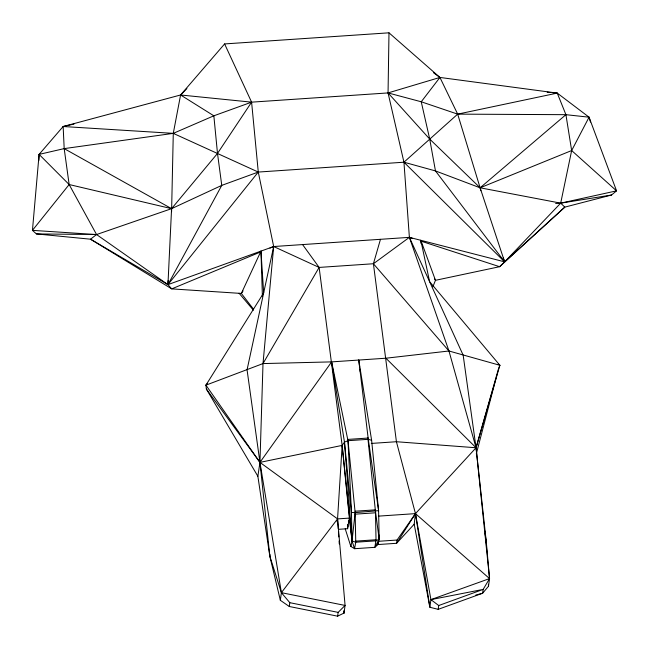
<?xml version="1.0" encoding="UTF-8"?>
<svg xmlns="http://www.w3.org/2000/svg" width="649" height="649" viewBox="0 0 649 649"><rect width="100%" height="100%" fill="white"/><g stroke="black" fill="none" stroke-linecap="round" stroke-linejoin="round"><path stroke-width="0.97" d="M171.587 211.671L173.283 133.361L180.592 94.981L224.603 43.929L388.986 32.815L388.053 92.921L403.946 162.209L409.381 237.356L448.962 350.995L476.05 447.761L486.255 541.615L489.549 578.592L488.486 586.274L482.629 593.235L438.189 609.346L429.865 607.261L414.192 524.205L415.465 513.627L396.425 441.726L373.41 263.745L380.476 239.311M302.572 244.576L319.13 267.42L342.145 445.401L337.561 518.9L345.073 605.436L344.019 613.062L337.626 616.185L289.276 606.499L280.336 600.301L269.838 556.25L269.879 554.23M253.499 309.2L241.347 293.445L171.725 288.878L167.945 284.627L90.519 239.197L36.385 233.916L32.45 230.354L39.102 154.389L63.148 126.514L180.592 94.981L251.601 102.153L388.053 92.921L439.925 77.442L557.248 93.099L589.065 117.193L616.55 190.847L611.545 195.016L564.825 207.12L504.638 261.855L409.381 237.356L273.675 246.531L263.007 363.578L259.949 462.38L257.872 476.277L269.838 556.25L281.39 592.675L289.803 602.686L338.145 612.372L345.073 605.436L281.39 592.675L259.949 462.38L247.058 369.808L273.675 246.531L258.278 172.058L251.601 102.153L224.603 43.929M38.899 160.425L39.102 154.389L64.186 148.613L173.283 133.361L213.846 115.806L251.601 102.153L217.496 153.432L171.579 208.662L96.563 234.549L90.519 239.197L171.725 288.878L261.515 251.585M168.083 280.628L167.945 284.627L273.675 246.531L319.13 267.42L373.41 263.745L409.381 237.356L412.261 238.297M611.545 195.016L560.687 203.153L480.114 187.796L435.471 170.922L403.946 162.209L258.278 172.058L221.763 185.379L171.579 208.662L167.945 284.627L96.563 234.549L69.151 184.535L39.102 154.389M171.409 210.657L171.579 208.662L64.186 148.613L63.148 126.514L74.002 124.089M345.219 528.821L350.825 546.385L354.557 548.705L374.846 547.334L377.961 544.552L379.17 539.116L378.594 510.658L371.617 440.29L368.291 439.324L348.002 440.695L355.157 512.613L352.034 540.942L351.458 512.491L348.002 440.695L331.631 361.882L263.007 363.578L205.928 385.157L206.366 389.035L257.872 476.277M280.336 600.301L281.39 592.675L337.561 518.9L349.373 518.097L352.034 540.95L354.557 548.705L355.757 542.215L355.157 512.613L351.458 512.491L344.473 442.131L331.631 361.882L385.912 358.216L448.962 350.995L499.868 365.282L476.05 447.761L489.549 578.592L483.156 589.406L482.629 593.235L475.79 595.052M289.276 606.499L289.803 602.686M337.626 616.185L338.145 612.372M397.058 540.041L396.612 543.294L377.961 544.552L378.416 541.298L397.058 540.041L415.465 513.627L476.05 447.761L498.343 369.289L476.317 453.862M414.192 524.205L396.612 543.294L415.465 513.627L430.92 599.627L429.865 607.261L415.465 513.627L378.513 516.125M438.189 609.346L438.716 605.525L430.92 599.627L489.549 578.592L415.465 513.627M337.082 521.788L337.561 518.9L259.949 462.38L206.366 389.035M338.746 529.308L347.604 528.708L349.373 518.097L342.145 445.401L344.473 442.131L348.002 440.695M555.649 203.502L560.687 203.153L616.55 190.847L571.655 150.544L565.92 114.678L557.248 93.099L457.675 114.135L403.946 162.209L504.638 261.855L560.687 203.153L571.655 150.544L589.065 117.193L565.92 114.678L457.675 114.135L421.242 101.779L388.053 92.921L429.711 139.081L480.114 187.796L504.638 261.855L499.6 266.707L435.479 280.311L432.851 286.817M347.604 528.708L347.507 524.311M498.651 368.486L499.868 365.282L429.606 281.666L420.828 240.3L420.925 243.334M269.838 556.25L259.949 462.38L205.928 385.157L263.664 292.894L260.963 251.114L241.347 293.445L243.051 290.971M263.007 363.578L319.13 267.42M331.631 361.882L259.949 462.38L342.145 445.401L352.034 540.95L350.825 546.385L350.557 544.43M64.186 148.613L69.151 184.535L32.45 230.354L96.563 234.549L36.385 233.916M205.928 385.157L207.274 383.673M186.912 88.548L180.592 94.981L213.846 115.806L217.496 153.432L221.763 185.379L167.945 284.627L258.278 172.058L173.283 133.361L63.148 126.514M565.92 114.678L480.114 187.796L480.836 190.717M269.935 248.088L273.675 246.531M571.655 150.544L480.114 187.796L457.675 114.135L439.925 77.442L388.986 32.815M438.716 605.525L483.156 589.406L430.92 599.627M355.157 512.613L378.594 510.658L368.291 439.324L358.767 360.049L371.617 440.29M347.742 439.422L368.137 438.043M371.293 443.429L396.425 441.726L476.05 447.761L463.167 355.198L409.381 237.356M355.019 511.217L375.309 509.846M355.19 514.154L375.479 512.799M355.733 541.12L376.022 539.749L375.447 511.234L367.878 438.059M547.196 92.223L550.206 92.491M552.218 92.661L557.248 93.099M69.151 184.535L171.579 208.662M420.893 241.103L499.6 266.707L564.825 207.12L560.687 203.153M498.221 364.113L499.868 365.282M433.483 72.696L439.925 77.442L421.242 101.779L429.711 139.081L435.471 170.922L504.638 261.855L503.316 258.026M385.912 358.216L476.05 447.761M373.41 263.745L448.962 350.995M239.051 293.194L253.426 310.206M434.441 278.599L435.479 280.311L420.828 240.3M378.545 537.283L379.17 539.108L374.846 547.334L376.022 539.749M485.639 539.692L486.255 541.615L486.75 551.536M589.065 117.193L590.476 122.053M484.462 529.616L484.762 531.62M485.063 533.616L486.255 541.615M375.447 511.234L379.17 539.116L376.039 540.844L355.757 542.215L352.034 540.95L344.473 442.131M358.767 360.049L359.643 367.01M359.895 368.997L360.268 371.982M348.44 520.855L348.643 522.502M378.708 535.141L379.17 539.108L378.651 534.078M347.702 524.887L347.913 526.899M337.561 518.9L338.251 528.919M338.454 531.92L338.802 536.934M339.078 540.942L339.281 543.943M488.389 584.287L488.486 586.274M260.963 251.114L262.415 296.561M344.019 613.062L343.824 611.05L344.019 613.062"/></g></svg>
